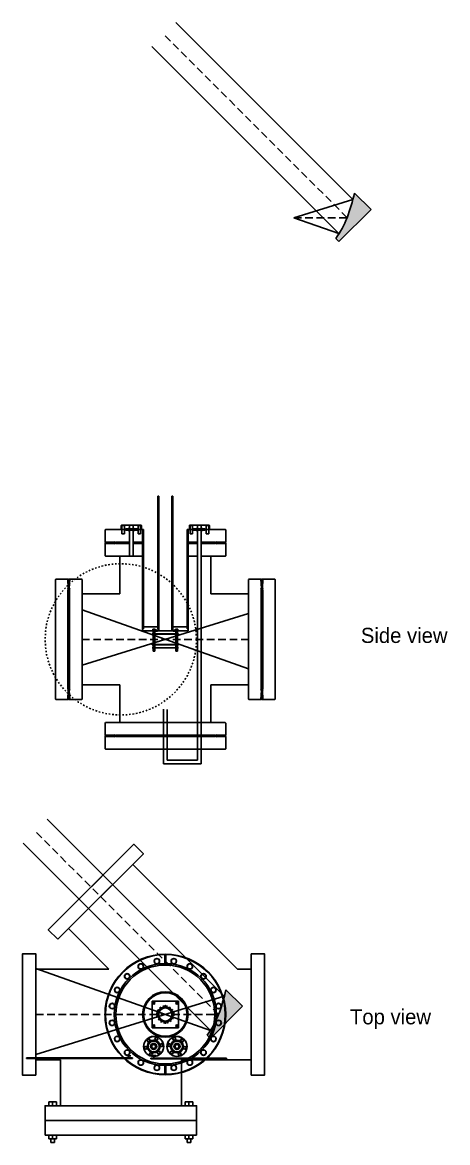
# Model space of a CAD drawing. Header units: inches. Extents: x -25 to 257, y -83 to 99.
# Drawn here: x 228.6 to 256.7, y -83.1 to -9.1 of the extents above; entities that cross this region are included whole.
import ezdxf

# ---------------------------------------------------------------- set-up
doc = ezdxf.new("R2010")
doc.units = ezdxf.units.IN
doc.header["$MEASUREMENT"] = 0
doc.linetypes.add('DASHED', pattern=[0.75, 0.5, -0.25])
doc.linetypes.add('DOT2', pattern=[0.125, 0, -0.125])
doc.layers.add('3INCH', color=92, linetype='Continuous')

# ---------------------------------------------------------------- blocks, each defined once
blk = doc.blocks.new('slit01-1')
h = blk.add_hatch()
h.set_pattern_fill('ANSI31', color=256, style=0)
h.paths.add_polyline_path([(70.311, 30.318), (75.311, 30.318), (75.311, 30.268), (70.311, 30.268)])
blk.add_hatch(color=256).paths.add_polyline_path([(70.311, 30.318), (75.311, 30.318), (75.311, 30.268), (70.311, 30.268)])
for p, q in [((70.311, 30.268), (70.311, 30.318)), ((70.311, 30.318), (75.311, 30.318)), ((70.311, 30.268), (75.311, 30.268)), ((75.311, 30.318), (75.311, 30.268))]:
    blk.add_line(p, q)
blk = doc.blocks.new('slit01-2')
blk.add_hatch(color=256).paths.add_polyline_path([(62.511, 30.318), (69.511, 30.318), (69.511, 30.268), (62.511, 30.268)])
for p, q in [((62.511, 30.268), (62.511, 30.318)), ((62.511, 30.318), (69.511, 30.318)), ((69.511, 30.268), (62.511, 30.268)), ((69.511, 30.318), (69.511, 30.268))]:
    blk.add_line(p, q)

msp = doc.modelspace()

# ---------------------------------------------------------------- hatches: boundary and pattern name
h = msp.add_hatch(color=256)
h.dxf.hatch_style = 1
h.set_gradient(color1=(255, 127, 0), color2=(255, 255, 0), tint=1)
edge = h.paths.add_edge_path()
edge.add_line((251.67072, -21.43907), (250.58177, -20.35012))
edge.add_spline(control_points=[(250.58177, -20.35012), (250.54575, -20.49062), (250.50972, -20.63112), (250.47256, -20.77124)], knot_values=[3.81756914, 3.81756914, 3.81756914, 3.81756914, 4.25192755, 4.25192755, 4.25192755, 4.25192755], degree=3, periodic=0)
edge.add_spline(control_points=[(250.47256, -20.77124), (250.3641, -21.18025), (250.24599, -21.58613), (250.09005, -21.97972)], knot_values=[2.54975801, 2.54975801, 2.54975801, 2.54975801, 3.81756914, 3.81756914, 3.81756914, 3.81756914], degree=3, periodic=0)
edge.add_spline(control_points=[(250.09005, -21.97972), (249.94479, -22.34637), (249.7667, -22.70237), (249.55397, -23.03463)], knot_values=[1.36874182, 1.36874182, 1.36874182, 1.36874182, 2.54975801, 2.54975801, 2.54975801, 2.54975801], degree=3, periodic=0)
edge.add_spline(control_points=[(249.55397, -23.03463), (249.48536, -23.14178), (249.41314, -23.24647), (249.33727, -23.34826)], knot_values=[0.9878447, 0.9878447, 0.9878447, 0.9878447, 1.36874182, 1.36874182, 1.36874182, 1.36874182], degree=3, periodic=0)
edge.add_line((249.33727, -23.34826), (249.5494, -23.56039))
edge.add_line((249.5494, -23.56039), (251.67072, -21.43907))
h = msp.add_hatch(color=256)
h.dxf.hatch_style = 1
h.set_gradient(color1=(255, 127, 0), color2=(255, 255, 0), tint=1)
edge = h.paths.add_edge_path()
edge.add_spline(control_points=[(242.09022, -73.00988), (241.94904, -73.56046), (241.67832, -74.61625), (241.15685, -75.59065), (240.84571, -76.00802)], knot_values=[0.9878447, 0.9878447, 0.9878447, 0.9878447, 2.69001425, 4.25192755, 4.25192755, 4.25192755, 4.25192755], degree=3, periodic=0)
edge.add_line((240.84571, -76.00802), (241.05784, -76.22015))
edge.add_line((241.05784, -76.22015), (243.17916, -74.09883))
edge.add_line((243.17916, -74.09883), (242.09022, -73.00988))

# ---------------------------------------------------------------- linework, layer by layer
at = {"color": 1}
for p, q in [((238.77478, -9.07346), (250.47256, -20.77124)), ((237.18379, -10.66445), (249.55397, -23.03463)), ((250.47256, -20.77124), (246.5763, -21.97972)), ((246.5763, -21.97972), (249.55397, -23.03463)), ((232.58474, -47.89945), (243.58474, -51.79644)), ((243.58474, -48.14205), (232.58474, -51.55384)), ((230.28322, -61.73322), (241.98101, -73.431)), ((228.69223, -63.32421), (241.06241, -75.69439)), ((232.46985, -66.9236), (233.88396, -65.50949)), ((232.46985, -66.9236), (233.88396, -65.50949)), ((234.51329, -66.13882), (233.09908, -67.55303)), ((234.51329, -66.13882), (233.09908, -67.55303)), ((229.53474, -71.61046), (241.06241, -75.69439)), ((241.98101, -73.431), (229.53474, -77.29138))]:
    msp.add_line(p, q, dxfattribs=at)
at = {"color": 1, "linetype": 'DASHED'}
for p, q in [((250.09005, -21.97972), (237.97928, -9.86895)), ((246.5763, -21.97972), (250.09005, -21.97972)), ((232.58474, -49.84795), (243.58474, -49.84795)), ((241.5985, -74.63948), (229.48773, -62.52871)), ((229.53474, -74.63948), (241.5985, -74.63948))]:
    msp.add_line(p, q, dxfattribs=at)
for p, q in [((251.67072, -21.43907), (250.58177, -20.35012)), ((249.5494, -23.56039), (251.67072, -21.43907)), ((249.5494, -23.56039), (249.33727, -23.34826)), ((237.58474, -40.37795), (237.58474, -49.02795)), ((237.58474, -40.37795), (237.64974, -40.37795)), ((237.64974, -49.15295), (237.64974, -40.37795)), ((238.58474, -40.37795), (238.51974, -40.37795)), ((238.51974, -49.15295), (238.51974, -40.37795)), ((238.58474, -40.37795), (238.58474, -49.02795)), ((236.58474, -42.58795), (236.58474, -49.15295)), ((236.58474, -42.58795), (236.64974, -42.58795)), ((236.64974, -42.58795), (236.64974, -49.02795)), ((239.58474, -42.58795), (239.51974, -42.58795)), ((239.51974, -42.58795), (239.51974, -49.02795)), ((239.58474, -42.58795), (239.58474, -49.15295)), ((235.08474, -44.34795), (235.08474, -46.84795)), ((241.08474, -44.34795), (241.08474, -46.84795)), ((232.58474, -46.84795), (235.08474, -46.84795)), ((243.58474, -46.84795), (241.08474, -46.84795)), ((236.64974, -49.15295), (236.58474, -49.15295)), ((236.58474, -49.15295), (236.58474, -49.27795)), ((236.58474, -49.27795), (237.64974, -49.27795)), ((236.64974, -49.02795), (237.58474, -49.02795)), ((236.64974, -49.02795), (236.64974, -49.15295)), ((237.20974, -49.28795), (237.20974, -49.27795)), ((237.20974, -49.27795), (238.95974, -49.27795)), ((238.95974, -49.28795), (237.20974, -49.28795)), ((238.95974, -49.48795), (237.20974, -49.48795)), ((237.20974, -49.48795), (237.20974, -49.49795)), ((237.20974, -49.49795), (238.95974, -49.49795)), ((237.25662, -49.27795), (237.25662, -49.17795)), ((237.25662, -49.17795), (237.41287, -49.17795)), ((237.27227, -50.61795), (237.27227, -49.22795)), ((237.27227, -49.22795), (237.39727, -49.22795)), ((237.45974, -49.27795), (237.39724, -49.27795)), ((237.39727, -49.22795), (237.39727, -50.61795)), ((237.41287, -49.17795), (237.41287, -49.27795)), ((237.46724, -49.31295), (237.46724, -49.28795)), ((237.57724, -49.31295), (237.46724, -49.31295)), ((237.55224, -49.21545), (237.49224, -49.21545)), ((237.49224, -49.21545), (237.49224, -49.27795)), ((237.55224, -49.27795), (237.55224, -49.21545)), ((237.57724, -49.31295), (237.57724, -49.28795)), ((237.58474, -49.02795), (237.58474, -49.15295)), ((237.58474, -49.15295), (237.64974, -49.15295)), ((237.64974, -49.15295), (237.64974, -49.27795)), ((238.58474, -49.15295), (238.51974, -49.15295)), ((238.51974, -49.15295), (238.51974, -49.27795)), ((239.58474, -49.27795), (238.51974, -49.27795)), ((239.51974, -49.02795), (238.58474, -49.02795)), ((238.58474, -49.02795), (238.58474, -49.15295)), ((238.59224, -49.31295), (238.59224, -49.28795)), ((238.59224, -49.31295), (238.70224, -49.31295)), ((238.61724, -49.27795), (238.61724, -49.21545)), ((238.61724, -49.21545), (238.67724, -49.21545)), ((238.67724, -49.21545), (238.67724, -49.27795)), ((238.70224, -49.31295), (238.70224, -49.28795)), ((238.91287, -49.17795), (238.75662, -49.17795)), ((238.75662, -49.17795), (238.75662, -49.27795)), ((238.89722, -49.22795), (238.77222, -49.22795)), ((238.77222, -49.22795), (238.77222, -50.61795)), ((238.89722, -50.61795), (238.89722, -49.22795)), ((238.91287, -49.27795), (238.91287, -49.17795)), ((238.95974, -49.27795), (238.95974, -49.28795)), ((238.95974, -49.49795), (238.95974, -49.48795)), ((239.51974, -49.02795), (239.51974, -49.15295)), ((239.51974, -49.15295), (239.58474, -49.15295)), ((239.58474, -49.15295), (239.58474, -49.27795)), ((237.20974, -50.20795), (237.20974, -50.19795)), ((237.20974, -50.19795), (238.95974, -50.19795)), ((238.95974, -50.20795), (237.20974, -50.20795)), ((238.95974, -50.19795), (238.95974, -50.20795)), ((238.95974, -50.40795), (237.20974, -50.40795)), ((237.20974, -50.40795), (237.20974, -50.41795)), ((237.20974, -50.41795), (238.95974, -50.41795)), ((237.27227, -50.61795), (237.39727, -50.61795)), ((237.45974, -50.41795), (237.39724, -50.41795)), ((238.77222, -50.61795), (238.89722, -50.61795)), ((238.95974, -50.41795), (238.95974, -50.40795)), ((232.58474, -52.84795), (235.08474, -52.84795)), ((235.08474, -55.34795), (235.08474, -52.84795)), ((243.58474, -52.84795), (241.08474, -52.84795)), ((241.08474, -55.34795), (241.08474, -52.84795)), ((237.95974, -58.07344), (237.95974, -54.45063)), ((238.20974, -57.82344), (238.20974, -54.47628)), ((240.46074, -58.07344), (237.95974, -58.07344)), ((240.20874, -57.82344), (238.20974, -57.82344)), ((243.17916, -74.09883), (242.09022, -73.00988)), ((237.20974, -75.51448), (237.20974, -73.76448)), ((237.20974, -73.76448), (238.95974, -73.76448)), ((237.20974, -73.76448), (237.20974, -73.88948)), ((238.95974, -73.76448), (238.95974, -75.51448)), ((241.05784, -76.22015), (243.17916, -74.09883)), ((238.95974, -75.51448), (237.20974, -75.51448)), ((241.05784, -76.22015), (240.84571, -76.00802)), ((235.67318, -77.37702), (235.54818, -77.37702)), ((235.67318, -77.50202), (235.67318, -77.37702)), ((235.67318, -77.37702), (235.79818, -77.37702)), ((237.32661, -77.35394), (237.20161, -77.35394)), ((237.32661, -77.47894), (237.32661, -77.35394)), ((237.32661, -77.35394), (237.45161, -77.35394)), ((230.39158, -80.66948), (230.39158, -80.41948)), ((230.39158, -80.41948), (230.89158, -80.41948)), ((230.64158, -80.66948), (230.64158, -80.41948)), ((230.89158, -80.41948), (230.89158, -80.66948)), ((231.15131, -80.66948), (235.15131, -80.66948)), ((239.39474, -80.66948), (239.39474, -80.41948)), ((239.39474, -80.41948), (239.89474, -80.41948)), ((239.64474, -80.66948), (239.64474, -80.41948)), ((239.89474, -80.66948), (239.64474, -80.66948)), ((239.89474, -80.41948), (239.89474, -80.66948)), ((230.14184, -82.60667), (230.64184, -82.60667)), ((230.64158, -82.60567), (230.39158, -82.60567)), ((230.39158, -82.60567), (230.39158, -82.85567)), ((230.39158, -82.60567), (230.89158, -82.60567)), ((230.39158, -82.85567), (230.89158, -82.85567)), ((230.39158, -82.85567), (230.51658, -82.85567)), ((230.51658, -82.85567), (230.51658, -83.10567)), ((230.64158, -82.60567), (230.64158, -82.85567)), ((230.76658, -83.10567), (230.76658, -82.85567)), ((230.89158, -82.85567), (230.89158, -82.60567)), ((239.14474, -82.60667), (239.64474, -82.60667)), ((239.64474, -82.60667), (239.39474, -82.60667)), ((239.39474, -82.60667), (239.39474, -82.85667)), ((239.39474, -82.60667), (239.89474, -82.60667)), ((239.39474, -82.85667), (239.89474, -82.85667)), ((239.39474, -82.85667), (239.51974, -82.85667)), ((239.51974, -82.85667), (239.51974, -83.10667)), ((239.64474, -82.60667), (239.64474, -82.85667)), ((239.76974, -83.10667), (239.76974, -82.85667)), ((239.89474, -82.85667), (239.89474, -82.60667)), ((230.51658, -83.10567), (230.76658, -83.10567)), ((239.51974, -83.10667), (239.76974, -83.10667))]:
    msp.add_line(p, q)
at = {"color": 7, "linetype": 'Continuous'}
for p, q in [((234.09974, -42.61795), (234.12974, -42.58795)), ((234.09974, -43.39793), (234.09974, -42.61795)), ((234.12974, -42.58795), (236.58474, -42.58795)), ((235.16974, -42.31295), (235.17974, -42.30295)), ((235.16974, -42.57795), (235.16974, -42.31295)), ((235.17974, -42.58795), (235.16974, -42.57795)), ((235.17974, -42.30295), (236.48974, -42.30295)), ((235.17974, -42.58795), (236.48974, -42.58795)), ((235.21774, -42.31295), (235.20774, -42.30295)), ((235.20774, -42.58795), (235.21774, -42.57795)), ((235.20774, -42.58795), (235.21774, -42.59795)), ((235.21774, -42.57795), (235.21774, -42.31295)), ((235.21774, -42.31295), (235.38974, -42.31295)), ((235.21774, -42.57795), (235.38974, -42.57795)), ((235.38974, -42.59795), (235.21774, -42.59795)), ((235.21774, -42.59795), (235.21774, -42.86295)), ((235.38974, -42.86295), (235.21774, -42.86295)), ((235.38974, -42.31295), (235.39974, -42.30295)), ((235.38974, -42.57795), (235.38974, -42.31295)), ((235.39974, -42.58795), (235.38974, -42.57795)), ((235.39974, -42.58795), (235.38974, -42.59795)), ((235.38974, -42.59795), (235.38974, -42.86295)), ((235.41274, -42.53938), (235.41274, -42.58795)), ((235.41274, -42.53938), (235.47474, -42.56195)), ((235.41274, -42.63651), (235.41274, -42.58795)), ((235.41274, -42.63651), (235.47474, -42.61395)), ((235.47474, -42.53795), (235.47474, -42.56195)), ((235.47474, -42.53795), (236.19474, -42.53795)), ((236.19474, -42.56195), (235.47474, -42.56195)), ((235.47474, -42.61395), (236.19474, -42.61395)), ((235.47474, -42.63795), (235.47474, -42.61395)), ((236.19474, -42.63795), (235.47474, -42.63795)), ((235.70874, -42.53795), (235.70874, -42.30295)), ((235.70874, -42.63795), (235.70874, -44.34795)), ((235.96074, -42.53795), (235.96074, -42.30295)), ((235.96074, -42.63795), (235.96074, -44.34795)), ((236.19474, -42.53795), (236.19474, -42.56195)), ((236.25674, -42.53938), (236.19474, -42.56195)), ((236.19474, -42.63795), (236.19474, -42.61395)), ((236.25674, -42.63651), (236.19474, -42.61395)), ((236.25674, -42.53938), (236.25674, -42.58795)), ((236.25674, -42.63651), (236.25674, -42.58795)), ((236.27974, -42.31295), (236.26974, -42.30295)), ((236.26974, -42.58795), (236.27974, -42.57795)), ((236.26974, -42.58795), (236.27974, -42.59795)), ((236.27974, -42.31295), (236.45174, -42.31295)), ((236.27974, -42.57795), (236.27974, -42.31295)), ((236.27974, -42.57795), (236.45174, -42.57795)), ((236.27974, -42.59795), (236.27974, -42.86295)), ((236.45174, -42.59795), (236.27974, -42.59795)), ((236.45174, -42.86295), (236.27974, -42.86295)), ((236.45174, -42.31295), (236.46174, -42.30295)), ((236.45174, -42.57795), (236.45174, -42.31295)), ((236.46174, -42.58795), (236.45174, -42.57795)), ((236.46174, -42.58795), (236.45174, -42.59795)), ((236.45174, -42.59795), (236.45174, -42.86295)), ((236.49974, -42.31295), (236.48974, -42.30295)), ((236.48974, -42.58795), (236.49974, -42.57795)), ((236.49974, -42.57795), (236.49974, -42.31295)), ((242.03974, -42.58795), (239.58474, -42.58795)), ((239.66974, -42.31295), (239.67974, -42.30295)), ((239.66974, -42.57795), (239.66974, -42.31295)), ((239.67974, -42.58795), (239.66974, -42.57795)), ((240.98974, -42.30295), (239.67974, -42.30295)), ((240.98974, -42.58795), (239.67974, -42.58795)), ((239.71774, -42.31295), (239.70774, -42.30295)), ((239.70774, -42.58795), (239.71774, -42.57795)), ((239.70774, -42.58795), (239.71774, -42.59795)), ((239.88974, -42.31295), (239.71774, -42.31295)), ((239.71774, -42.57795), (239.71774, -42.31295)), ((239.88974, -42.57795), (239.71774, -42.57795)), ((239.71774, -42.59795), (239.71774, -42.86295)), ((239.71774, -42.59795), (239.88974, -42.59795)), ((239.71774, -42.86295), (239.88974, -42.86295)), ((239.88974, -42.31295), (239.89974, -42.30295)), ((239.88974, -42.57795), (239.88974, -42.31295)), ((239.89974, -42.58795), (239.88974, -42.57795)), ((239.89974, -42.58795), (239.88974, -42.59795)), ((239.88974, -42.59795), (239.88974, -42.86295)), ((239.91274, -42.53938), (239.97474, -42.56195)), ((239.91274, -42.53938), (239.91274, -42.58795)), ((239.91274, -42.63651), (239.91274, -42.58795)), ((239.91274, -42.63651), (239.97474, -42.61395)), ((240.69474, -42.53795), (239.97474, -42.53795)), ((239.97474, -42.53795), (239.97474, -42.56195)), ((239.97474, -42.56195), (240.69474, -42.56195)), ((239.97474, -42.63795), (239.97474, -42.61395)), ((240.69474, -42.61395), (239.97474, -42.61395)), ((239.97474, -42.63795), (240.69474, -42.63795)), ((240.20874, -42.53795), (240.20874, -42.30295)), ((240.20874, -42.63795), (240.20874, -57.82344)), ((240.20874, -42.63795), (240.20874, -43.46795)), ((240.46074, -42.53795), (240.46074, -42.30295)), ((240.46074, -42.63795), (240.46074, -58.07344)), ((240.46074, -42.63795), (240.46074, -43.46795)), ((240.69474, -42.53795), (240.69474, -42.56195)), ((240.75674, -42.53938), (240.69474, -42.56195)), ((240.75674, -42.63651), (240.69474, -42.61395)), ((240.69474, -42.63795), (240.69474, -42.61395)), ((240.75674, -42.53938), (240.75674, -42.58795)), ((240.75674, -42.63651), (240.75674, -42.58795)), ((240.77974, -42.31295), (240.76974, -42.30295)), ((240.76974, -42.58795), (240.77974, -42.57795)), ((240.76974, -42.58795), (240.77974, -42.59795)), ((240.77974, -42.57795), (240.77974, -42.31295)), ((240.95174, -42.31295), (240.77974, -42.31295)), ((240.95174, -42.57795), (240.77974, -42.57795)), ((240.77974, -42.59795), (240.95174, -42.59795)), ((240.77974, -42.59795), (240.77974, -42.86295)), ((240.77974, -42.86295), (240.95174, -42.86295)), ((240.95174, -42.31295), (240.96174, -42.30295)), ((240.95174, -42.57795), (240.95174, -42.31295)), ((240.96174, -42.58795), (240.95174, -42.57795)), ((240.96174, -42.58795), (240.95174, -42.59795)), ((240.95174, -42.59795), (240.95174, -42.86295)), ((240.99974, -42.31295), (240.98974, -42.30295)), ((240.98974, -42.58795), (240.99974, -42.57795)), ((240.99974, -42.57795), (240.99974, -42.31295)), ((242.06974, -42.61795), (242.03974, -42.58795)), ((242.06974, -43.39793), (242.06974, -42.61795)), ((234.70974, -43.4299), (234.09974, -43.39793)), ((234.70974, -43.50599), (234.09974, -43.53796)), ((234.09974, -43.53796), (234.09974, -44.31795)), ((234.09986, -43.43795), (234.09986, -43.39794)), ((234.09986, -43.43795), (234.12986, -43.46795)), ((234.12986, -43.46795), (234.09986, -43.49795)), ((234.09986, -43.49795), (234.09986, -43.53796)), ((234.12986, -43.46795), (235.70874, -43.46795)), ((234.12986, -43.46795), (235.70874, -43.46795)), ((234.12986, -43.46795), (235.70874, -43.46795)), ((234.70974, -43.40373), (234.70974, -43.4299)), ((234.70974, -43.40373), (234.81474, -43.44195)), ((234.70974, -43.53216), (234.81474, -43.49395)), ((234.70974, -43.53216), (234.70974, -43.50599)), ((234.70988, -43.42991), (234.70988, -43.46795)), ((234.70988, -43.50599), (234.70988, -43.46795)), ((234.81474, -43.41795), (234.81474, -43.44195)), ((234.81474, -43.41795), (235.70874, -43.41795)), ((234.81474, -43.44195), (235.70874, -43.44195)), ((235.70874, -43.49395), (234.81474, -43.49395)), ((234.81474, -43.51795), (234.81474, -43.49395)), ((235.70874, -43.51795), (234.81474, -43.51795)), ((235.96074, -43.41795), (236.58474, -43.41795)), ((235.96074, -43.44195), (236.58474, -43.44195)), ((235.96074, -43.46795), (236.58474, -43.46795)), ((235.96074, -43.46795), (236.58474, -43.46795)), ((235.96074, -43.46795), (236.58474, -43.46795)), ((236.58474, -43.49395), (235.96074, -43.49395)), ((236.58474, -43.51795), (235.96074, -43.51795)), ((239.58474, -43.41795), (240.20874, -43.41795)), ((239.58474, -43.44195), (240.20874, -43.44195)), ((239.58474, -43.46795), (240.20874, -43.46795)), ((239.58474, -43.46795), (240.20874, -43.46795)), ((239.58474, -43.46795), (240.20874, -43.46795)), ((240.20874, -43.49395), (239.58474, -43.49395)), ((240.20874, -43.51795), (239.58474, -43.51795)), ((240.46074, -43.41795), (241.35474, -43.41795)), ((240.46074, -43.44195), (241.35474, -43.44195)), ((240.46074, -43.46795), (242.03962, -43.46795)), ((240.46074, -43.46795), (242.03962, -43.46795)), ((240.46074, -43.46795), (242.03962, -43.46795)), ((241.35474, -43.49395), (240.46074, -43.49395)), ((241.35474, -43.51795), (240.46074, -43.51795)), ((241.45974, -43.40373), (241.35474, -43.44195)), ((241.35474, -43.41795), (241.35474, -43.44195)), ((241.35474, -43.51795), (241.35474, -43.49395)), ((241.45974, -43.53216), (241.35474, -43.49395)), ((241.4596, -43.42991), (241.4596, -43.46795)), ((241.4596, -43.50599), (241.4596, -43.46795)), ((241.45974, -43.4299), (242.06974, -43.39793)), ((241.45974, -43.40373), (241.45974, -43.4299)), ((241.45974, -43.53216), (241.45974, -43.50599)), ((241.45974, -43.50599), (242.06974, -43.53796)), ((242.03962, -43.46795), (242.06962, -43.43795)), ((242.06962, -43.49795), (242.03962, -43.46795)), ((242.06962, -43.43795), (242.06962, -43.39794)), ((242.06962, -43.49795), (242.06962, -43.53796)), ((242.06974, -43.53796), (242.06974, -44.31795)), ((234.09974, -44.31795), (234.12974, -44.34795)), ((234.12974, -44.34795), (236.58474, -44.34795)), ((239.58474, -44.34795), (240.20874, -44.34795)), ((240.46074, -44.34795), (242.03974, -44.34795)), ((242.06974, -44.31795), (242.03974, -44.34795)), ((230.85474, -45.86295), (230.82474, -45.89295)), ((230.82474, -53.80295), (230.82474, -45.89295)), ((231.63472, -45.86295), (230.85474, -45.86295)), ((231.66669, -46.47295), (231.63472, -45.86295)), ((231.67474, -45.86307), (231.63473, -45.86307)), ((231.67474, -45.86307), (231.70474, -45.89307)), ((231.70474, -45.89307), (231.73474, -45.86307)), ((231.70474, -45.89307), (231.70474, -53.80282)), ((231.70474, -53.80282), (231.70474, -45.89307)), ((231.73474, -45.86307), (231.77475, -45.86307)), ((231.74279, -46.47295), (231.77476, -45.86295)), ((231.77476, -45.86295), (232.55474, -45.86295)), ((232.55474, -45.86295), (232.58474, -45.89295)), ((232.58474, -45.89295), (232.58474, -53.80295)), ((243.61474, -45.86295), (243.58474, -45.89295)), ((243.58474, -45.89295), (243.58474, -53.80295)), ((244.39472, -45.86295), (243.61474, -45.86295)), ((244.42669, -46.47295), (244.39472, -45.86295)), ((244.43474, -45.86307), (244.39473, -45.86307)), ((244.46474, -45.89307), (244.43474, -45.86307)), ((244.49474, -45.86307), (244.46474, -45.89307)), ((244.46474, -45.89307), (244.46474, -53.80282)), ((244.46474, -53.80282), (244.46474, -45.89307)), ((244.49474, -45.86307), (244.53475, -45.86307)), ((244.50279, -46.47295), (244.53476, -45.86295)), ((244.53476, -45.86295), (245.31474, -45.86295)), ((245.31474, -45.86295), (245.34474, -45.89295)), ((245.34474, -53.80295), (245.34474, -45.89295)), ((231.64052, -46.47295), (231.66669, -46.47295)), ((231.64052, -46.47295), (231.67874, -46.57795)), ((231.65474, -46.57795), (231.67874, -46.57795)), ((231.65474, -46.57795), (231.65474, -53.11795)), ((231.6667, -46.47309), (231.70474, -46.47309)), ((231.67874, -46.57795), (231.67874, -53.11795)), ((231.74278, -46.47309), (231.70474, -46.47309)), ((231.76896, -46.47295), (231.73074, -46.57795)), ((231.73074, -53.11795), (231.73074, -46.57795)), ((231.75474, -46.57795), (231.73074, -46.57795)), ((231.76896, -46.47295), (231.74279, -46.47295)), ((231.75474, -53.11795), (231.75474, -46.57795)), ((244.40052, -46.47295), (244.43874, -46.57795)), ((244.40052, -46.47295), (244.42669, -46.47295)), ((244.41474, -53.11795), (244.41474, -46.57795)), ((244.41474, -46.57795), (244.43874, -46.57795)), ((244.4267, -46.47309), (244.46474, -46.47309)), ((244.43874, -53.11795), (244.43874, -46.57795)), ((244.50278, -46.47309), (244.46474, -46.47309)), ((244.52896, -46.47295), (244.49074, -46.57795)), ((244.51474, -46.57795), (244.49074, -46.57795)), ((244.49074, -46.57795), (244.49074, -53.11795)), ((244.52896, -46.47295), (244.50279, -46.47295)), ((244.51474, -46.57795), (244.51474, -53.11795)), ((231.66669, -53.22295), (231.63472, -53.83295)), ((231.64052, -53.22295), (231.67874, -53.11795)), ((231.64052, -53.22295), (231.66669, -53.22295)), ((231.65474, -53.11795), (231.67874, -53.11795)), ((231.6667, -53.2228), (231.70474, -53.2228)), ((231.74278, -53.2228), (231.70474, -53.2228)), ((231.75474, -53.11795), (231.73074, -53.11795)), ((231.76896, -53.22295), (231.73074, -53.11795)), ((231.76896, -53.22295), (231.74279, -53.22295)), ((231.74279, -53.22295), (231.77476, -53.83295)), ((244.42669, -53.22295), (244.39472, -53.83295)), ((244.40052, -53.22295), (244.43874, -53.11795)), ((244.40052, -53.22295), (244.42669, -53.22295)), ((244.41474, -53.11795), (244.43874, -53.11795)), ((244.4267, -53.2228), (244.46474, -53.2228)), ((244.50278, -53.2228), (244.46474, -53.2228)), ((244.52896, -53.22295), (244.49074, -53.11795)), ((244.51474, -53.11795), (244.49074, -53.11795)), ((244.50279, -53.22295), (244.53476, -53.83295)), ((244.52896, -53.22295), (244.50279, -53.22295)), ((230.85474, -53.83295), (230.82474, -53.80295)), ((231.63472, -53.83295), (230.85474, -53.83295)), ((231.67474, -53.83282), (231.63473, -53.83282)), ((231.70474, -53.80282), (231.67474, -53.83282)), ((231.73474, -53.83282), (231.70474, -53.80282)), ((231.73474, -53.83282), (231.77475, -53.83282)), ((231.77476, -53.83295), (232.55474, -53.83295)), ((232.55474, -53.83295), (232.58474, -53.80295)), ((243.61474, -53.83295), (243.58474, -53.80295)), ((244.39472, -53.83295), (243.61474, -53.83295)), ((244.43474, -53.83282), (244.39473, -53.83282)), ((244.43474, -53.83282), (244.46474, -53.80282)), ((244.46474, -53.80282), (244.49474, -53.83282)), ((244.49474, -53.83282), (244.53475, -53.83282)), ((244.53476, -53.83295), (245.31474, -53.83295)), ((245.31474, -53.83295), (245.34474, -53.80295)), ((234.09974, -55.37795), (234.12974, -55.34795)), ((234.09974, -56.15793), (234.09974, -55.37795)), ((242.03974, -55.34795), (234.12974, -55.34795)), ((242.06974, -55.37795), (242.03974, -55.34795)), ((242.06974, -56.15793), (242.06974, -55.37795)), ((234.70974, -56.1899), (234.09974, -56.15793)), ((234.09986, -56.19795), (234.09986, -56.15794)), ((234.09986, -56.19795), (234.12986, -56.22795)), ((234.12986, -56.22795), (234.09986, -56.25795)), ((234.09986, -56.25795), (234.09986, -56.29796)), ((242.03962, -56.22795), (234.12986, -56.22795)), ((234.12986, -56.22795), (242.03962, -56.22795)), ((234.70974, -56.16373), (234.70974, -56.1899)), ((234.70974, -56.16373), (234.81474, -56.20195)), ((234.70974, -56.29216), (234.81474, -56.25395)), ((234.70988, -56.18991), (234.70988, -56.22795)), ((234.70988, -56.26599), (234.70988, -56.22795)), ((234.81474, -56.17795), (234.81474, -56.20195)), ((234.81474, -56.17795), (241.35474, -56.17795)), ((234.81474, -56.20195), (241.35474, -56.20195)), ((241.35474, -56.25395), (234.81474, -56.25395)), ((234.81474, -56.27795), (234.81474, -56.25395)), ((241.45974, -56.16373), (241.35474, -56.20195)), ((241.35474, -56.17795), (241.35474, -56.20195)), ((241.35474, -56.27795), (241.35474, -56.25395)), ((241.45974, -56.29216), (241.35474, -56.25395)), ((241.4596, -56.18991), (241.4596, -56.22795)), ((241.4596, -56.26599), (241.4596, -56.22795)), ((241.45974, -56.1899), (242.06974, -56.15793)), ((241.45974, -56.16373), (241.45974, -56.1899)), ((242.03962, -56.22795), (242.06962, -56.19795)), ((242.06962, -56.25795), (242.03962, -56.22795)), ((242.06962, -56.19795), (242.06962, -56.15794)), ((242.06962, -56.25795), (242.06962, -56.29796)), ((234.70974, -56.26599), (234.09974, -56.29796)), ((234.09974, -56.29796), (234.09974, -57.07795)), ((234.70974, -56.29216), (234.70974, -56.26599)), ((241.35474, -56.27795), (234.81474, -56.27795)), ((241.45974, -56.29216), (241.45974, -56.26599)), ((241.45974, -56.26599), (242.06974, -56.29796)), ((242.06974, -56.29796), (242.06974, -57.07795)), ((234.09974, -57.07795), (234.12974, -57.10795)), ((234.12974, -57.10795), (242.03974, -57.10795)), ((242.06974, -57.07795), (242.03974, -57.10795)), ((238.05349, -71.26463), (238.05349, -70.6546)), ((238.11599, -70.6546), (238.11599, -71.26463)), ((238.05349, -78.62436), (238.05349, -78.01434)), ((238.11599, -78.01434), (238.11599, -78.62436))]:
    msp.add_line(p, q, dxfattribs=at)
at = {"linetype": 'DOT2'}
for centre, radius in [((235.14474, -49.84795), 5), ((238.08474, -74.63948), 0.5625)]:
    msp.add_circle(centre, radius, dxfattribs=at)
at = {"color": 7, "linetype": 'Continuous'}
for centre, radius in [((238.08474, -74.63948), 3.985), ((237.52721, -71.11936), 0.181), ((237.52721, -71.11936), 0.166), ((238.64227, -71.11936), 0.181), ((238.64227, -71.11936), 0.166), ((238.08474, -74.63948), 3.375), ((238.08474, -74.63948), 3.27), ((236.46672, -71.46393), 0.181), ((236.46672, -71.46393), 0.166), ((239.70276, -71.46393), 0.181), ((239.70276, -71.46393), 0.166), ((235.56461, -72.11935), 0.181), ((235.56461, -72.11935), 0.166), ((240.60487, -72.11935), 0.181), ((240.60487, -72.11935), 0.166), ((234.90919, -73.02146), 0.181), ((234.90919, -73.02146), 0.166), ((241.26029, -73.02146), 0.181), ((241.26029, -73.02146), 0.166), ((234.56462, -74.08195), 0.181), ((234.56462, -74.08195), 0.166), ((241.60486, -74.08195), 0.181), ((241.60486, -74.08195), 0.166), ((234.56462, -75.19701), 0.181), ((234.56462, -75.19701), 0.166), ((241.60486, -75.19701), 0.181), ((241.60486, -75.19701), 0.166), ((234.90919, -76.2575), 0.181), ((234.90919, -76.2575), 0.166), ((237.31519, -76.75379), 0.665), ((237.31519, -76.75379), 0.655), ((236.97387, -76.34702), 0.096), ((237.49681, -76.25481), 0.096), ((237.49681, -76.25481), 0.086), ((238.85429, -76.75379), 0.665), ((238.85429, -76.75379), 0.655), ((238.67267, -76.25481), 0.096), ((238.67267, -76.25481), 0.086), ((239.19561, -76.34702), 0.096), ((241.26029, -76.2575), 0.181), ((241.26029, -76.2575), 0.166), ((235.56461, -77.15961), 0.181), ((235.56461, -77.15961), 0.166), ((236.79226, -76.846), 0.096), ((236.79226, -76.846), 0.086), ((236.97387, -76.34702), 0.086), ((237.31519, -76.75379), 0.422), ((237.31519, -76.75379), 0.36), ((237.31519, -76.75379), 0.20501), ((237.31519, -76.75379), 0.14699), ((237.31519, -76.75379), 0.126), ((237.83813, -76.66158), 0.096), ((237.83813, -76.66158), 0.086), ((238.33135, -76.66158), 0.096), ((238.33135, -76.66158), 0.086), ((238.85429, -76.75379), 0.422), ((238.85429, -76.75379), 0.36), ((238.85429, -76.75379), 0.20501), ((238.85429, -76.75379), 0.14699), ((238.85429, -76.75379), 0.126), ((239.19561, -76.34702), 0.086), ((239.37722, -76.846), 0.096), ((239.37722, -76.846), 0.086), ((240.60487, -77.15961), 0.181), ((240.60487, -77.15961), 0.166), ((236.46672, -77.81503), 0.181), ((236.46672, -77.81503), 0.166), ((237.13358, -77.25277), 0.096), ((237.13358, -77.25277), 0.086), ((237.65652, -77.16056), 0.096), ((237.65652, -77.16056), 0.086), ((238.51297, -77.16056), 0.096), ((238.51297, -77.16056), 0.086), ((239.0359, -77.25277), 0.096), ((239.0359, -77.25277), 0.086), ((239.70276, -77.81503), 0.181), ((239.70276, -77.81503), 0.166), ((237.52721, -78.1596), 0.181), ((237.52721, -78.1596), 0.166), ((238.64227, -78.1596), 0.181), ((238.64227, -78.1596), 0.166)]:
    msp.add_circle(centre, radius, dxfattribs=at)
for centre, radius in [((238.08474, -74.63948), 1.5), ((238.08474, -74.63948), 1.435), ((237.33474, -73.88948), 0.0625), ((238.83474, -73.88948), 0.0625), ((237.52224, -74.63948), 0.03), ((238.08474, -74.63948), 0.5), ((238.08474, -74.63948), 0.435), ((238.08474, -74.07698), 0.03), ((238.64724, -74.63948), 0.03), ((237.33474, -75.38948), 0.0625), ((238.08474, -75.20198), 0.03), ((238.83474, -75.38948), 0.0625)]:
    msp.add_circle(centre, radius)
for centre, radius, start, end in [((235.65874, -42.5456), 0.03, 14.7729685, 165.2270315), ((235.65874, -42.6303), 0.03, 194.7729685, 345.2270315), ((236.01074, -42.5456), 0.03, 14.7729685, 165.2270315), ((236.01074, -42.6303), 0.03, 194.7729685, 345.2270315), ((240.15874, -42.5456), 0.03, 14.7729685, 165.2270315), ((240.15874, -42.6303), 0.03, 194.7729685, 345.2270315), ((240.51074, -42.5456), 0.03, 14.7729685, 165.2270315), ((240.51074, -42.6303), 0.03, 194.7729685, 345.2270315), ((238.08474, -74.63948), 3.955, 90.452721, 269.547279), ((238.08474, -74.63948), 3.955, 270.452721, 89.547279)]:
    msp.add_arc(centre, radius, start, end, dxfattribs=at)
for points in [[(249.33727, -23.34826), (249.64841, -22.93089), (250.16987, -21.95649), (250.4406, -20.9007), (250.58177, -20.35012)], [(240.84571, -76.00802), (241.15685, -75.59065), (241.67832, -74.61625), (241.94904, -73.56046), (242.09022, -73.00988)]]:
    msp.add_open_spline(points, degree=3, knots=[0.9878447, 0.9878447, 0.9878447, 0.9878447, 2.54975801, 4.25192755, 4.25192755, 4.25192755, 4.25192755])
at = {"layer": '3INCH', "color": 0}
for p, q in [((235.9307, -64.72141), (242.84877, -71.63948)), ((234.36349, -71.63948), (231.68806, -68.96405)), ((234.36349, -71.63948), (229.54131, -71.63948)), ((243.75474, -71.63948), (242.84877, -71.63948)), ((231.15131, -77.63948), (229.53474, -77.63948)), ((231.15131, -77.63948), (231.15131, -80.66948)), ((239.14474, -77.63948), (239.14474, -80.66948)), ((243.75474, -77.63948), (239.14474, -77.63948))]:
    msp.add_line(p, q, dxfattribs=at)
for points in [[(230.98095, -69.67115), (230.35163, -69.04183), (236.00848, -63.38498), (236.6378, -64.0143)], [(229.53474, -78.63948), (228.64474, -78.63948), (228.64474, -70.63948), (229.53474, -70.63948)], [(243.75474, -78.63948), (244.64474, -78.63948), (244.64474, -70.63948), (243.75474, -70.63948)], [(230.14474, -81.63948), (240.14474, -81.63948), (240.14474, -80.66948), (230.14474, -80.66948)], [(230.14184, -82.60667), (240.14184, -82.60667), (240.14184, -81.63667), (230.14184, -81.63667)]]:
    msp.add_lwpolyline(points, close=True, dxfattribs=at)

# ---------------------------------------------------------------- block references
for name, p in [('slit01-2', (166.39388, -107.82147)), ('slit01-1', (166.82433, -107.8348))]:
    msp.add_blockref(name, p)

# ---------------------------------------------------------------- texts
at = {"char_height": 1, "attachment_point": 1}
for s, insert in [('Side view', (251.00072, -49.08569)), ('Top view', (250.28174, -74.29087))]:
    msp.add_mtext_dynamic_manual_height_columns(s, width=13.3930898, gutter_width=1, heights=[0], dxfattribs=dict(at, insert=insert))

doc.saveas('drawing.dxf')
